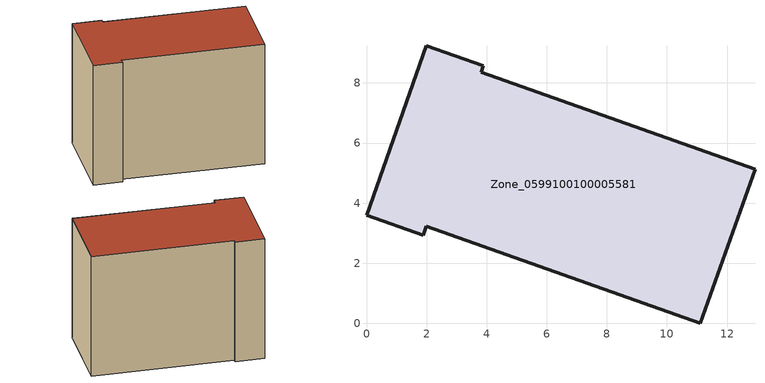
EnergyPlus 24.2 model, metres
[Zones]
Zone_0599100100005581
 floor ground (C_G): 3.82,8.36 12.93,5.12 11.11,0 1.99,3.24 1.88,2.94 0,3.6 2,9.24 3.89,8.57 z0.53
 wall outside (C_F): 2,9.24 0,3.6 1.88,2.94 1.99,3.24 11.11,0 12.93,5.12 3.82,8.36 3.89,8.57 2,9.24 z0.53:9.44
 roof outside (C_R): 3.82,8.36 3.89,8.57 2,9.24 0,3.6 1.88,2.94 1.99,3.24 11.11,0 12.93,5.12 z9.44
[BUILDING]
Pand.0599100100005581: North Axis=0; Terrain=City; Loads Convergence Tolerance Value=0.04; Temperature Convergence Tolerance Value=0.4; Solar Distribution=FullExterior; Maximum Number of Warmup Days=25; Minimum Number of Warmup Days=1
[Site:Location]
Rotterdam.The.Hague.AP_ZH_NLD Design_Conditions: Latitude=51.96; Longitude=4.45; Time Zone=1; Elevation=-4.5
[SITE:GROUNDTEMPERATURE:BUILDINGSURFACE]
18, 18, 18, 18, 18, 18, 18, 18, 18, 18, 18, 18
[MATERIAL] Thermal Absorptance=0.9; Solar Absorptance=0.7; Visible Absorptance=0.7
Name | Roughness | Thickness | Conductivity | Density | Specific Heat
G.TI.2006-2014 | MediumSmooth | 0.15 | 0.06 | 540 | 1210
F.TI.2006-2014 | Rough | 0.3 | 0.12 | 1920 | 840
R.TI.2006-2014 | MediumRough | 0.2 | 0.08 | 1500 | 1000
[CONSTRUCTION]
C_G: G.TI.2006-2014
C_F: F.TI.2006-2014
C_R: R.TI.2006-2014
[ZONE]
Zone_0599100100005581: Type=1; Multiplier=1; Ceiling Height=Autocalculate; Volume=Autocalculate; Floor Area=autocalculate; Part of Total Floor Area=Yes
[ZONEINFILTRATION:DESIGNFLOWRATE]
Infil_Zone_0599100100005581: Zone or ZoneList or Space or SpaceList=Zone_0599100100005581; Schedule=AlwaysOn; Design Flow Rate Calculation Method=Flow/Area; Flow Rate per Floor Area=0.0015; Constant Term Coefficient=1; Temperature Term Coefficient=0; Velocity Term Coefficient=0; Velocity Squared Term Coefficient=0
[HVACTEMPLATE:ZONE:IDEALLOADSAIRSYSTEM]
Zone_0599100100005581: Maximum Heating Supply Air Temperature=50; Minimum Cooling Supply Air Temperature=13; Maximum Heating Supply Air Humidity Ratio=0.0156; Minimum Cooling Supply Air Humidity Ratio=0.0077; Heating Limit=NoLimit; Cooling Limit=NoLimit; Dehumidification Control Type=ConstantSensibleHeatRatio; Cooling Sensible Heat Ratio=0.7; Dehumidification Setpoint=60; Humidification Control Type=None; Humidification Setpoint=30; Outdoor Air Method=None; Outdoor Air Flow Rate per Person=0.00944; Outdoor Air Flow Rate per Zone Floor Area=0; Outdoor Air Flow Rate per Zone=0; Demand Controlled Ventilation Type=None; Outdoor Air Economizer Type=NoEconomizer; Heat Recovery Type=None; Sensible Heat Recovery Effectiveness=0.7; Latent Heat Recovery Effectiveness=0.65
[ZONECONTROL:THERMOSTAT]
ThermostatControl_Zone_0599100100005581: Zone or ZoneList=Zone_0599100100005581; Control Type Schedule=DualSetpointControlType; Control 1=Thermostat_Zone_0599100100005581; Temperature Difference Between Cutout And Setpoint=0
[THERMOSTATSETPOINT:DUALSETPOINT]
Thermostat_Zone_0599100100005581: Heating Setpoint Temperature Schedule=HeatingSetpoint_Zone_0599100100005581; Cooling Setpoint Temperature Schedule=CoolingSetpoint_Zone_0599100100005581
[SCHEDULE:COMPACT]
HeatingSetpoint_Zone_0599100100005581: Through: 12/31, For: AllDays, Until: 24:00, 21
CoolingSetpoint_Zone_0599100100005581: Through: 12/31, For: AllDays, Until: 24:00, 24
DualSetpointControlType: Through: 12/31, For: AllDays, Until: 24:00, 4
AlwaysOn: Through: 12/31, For: AllDays, Until: 24:00, 1
